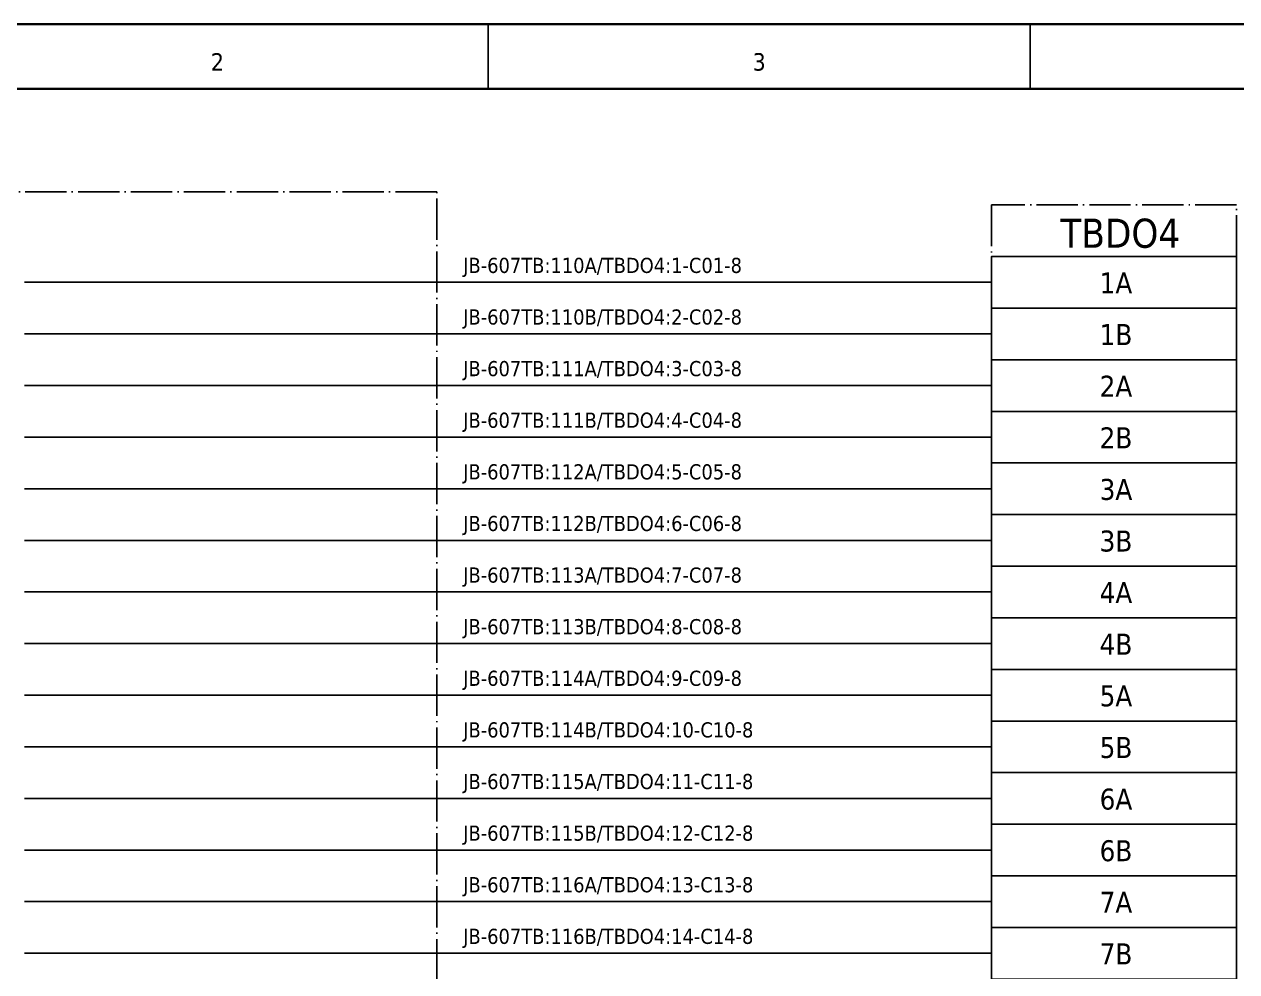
# Model space of a CAD drawing. Header units: millimetres. Extents: x 0 to 1792788, y -13 to 262234.
# Drawn here: x 90 to 184, y 223.6 to 297 of the extents above; entities that cross this region are included whole.
import ezdxf
from ezdxf.enums import TextEntityAlignment as Align

# ---------------------------------------------------------------- set-up
doc = ezdxf.new("R2010")
doc.units = ezdxf.units.MM
doc.linetypes.add('EPL_DASHDOT', pattern=[1, 0.8, -0.1, 0, -0.1])
for name, color, linetype, lineweight in [('EPLAN108', 5, 'Continuous', 35), ('EPLAN201', 7, 'Continuous', 35), ('EPLAN300', 5, 'Continuous', 25), ('EPLAN307', 134, 'EPL_DASHDOT', 25), ('EPLAN311', 7, 'Continuous', 25), ('EPLAN400', 5, 'Continuous', 35), ('EPLAN405', 7, 'Continuous', 25), ('EPLAN421', 5, 'Continuous', 35), ('EPLAN433', 251, 'Continuous', 35), ('EPLAN451', 7, 'Continuous', 35), ('EPLAN452', 7, 'Continuous', 35), ('EPLAN453', 7, 'Continuous', 35), ('EPLAN500', 7, 'Continuous', 35), ('EPLAN501', 7, 'Continuous', 35), ('EPLAN502', 7, 'Continuous', 35), ('EPLAN503', 7, 'Continuous', 35), ('EPLAN504', 7, 'Continuous', 35)]:
    doc.layers.add(name, color=color, linetype=linetype, lineweight=lineweight)
doc.styles.add('Tahoma', font='')
doc.styles.get('Tahoma').set_extended_font_data('Tahoma')

# ---------------------------------------------------------------- blocks, each defined once
blk = doc.blocks.new('EPLFRAME')
at = {"layer": 'EPLAN201', "linetype": 'Continuous', "lineweight": 25, "ltscale": 4}
for p, q in [((126, 297), (126, 292)), ((168, 297), (168, 292))]:
    blk.add_line(p, q, dxfattribs=at)
at = {"layer": 'EPLAN201', "linetype": 'Continuous', "lineweight": 35, "ltscale": 4}
blk.add_line((0, 292), (420, 292), dxfattribs=at)
blk.add_lwpolyline([(0, 0), (420, 0), (420, 297), (0, 297)], close=True, dxfattribs=at)
at = {"layer": 'EPLAN451', "color": 7, "style": 'Tahoma'}
for tag, p, height in [('14_10014', (101, 12), 2.257), ('14_10015', (185, 12), 2.257), ('14_10011', (101, 5), 2.257), ('14_10013', (332, 5), 1.625), ('14_10151', (73, 1), 1.625), ('14_10300', (415, 1), 1.625)]:
    blk.add_attdef(tag, p, '', height=height, dxfattribs=at)
blk.add_attdef('4_25020', text='', height=1.625, dxfattribs=at).set_placement((413, 1), align=Align.RIGHT)
at = {"layer": 'EPLAN452', "color": 7, "style": 'Tahoma'}
for tag, p, height in [('4_11041', (1, 17), 2.257), ('4_11071[1]', (1, 13), 1.625), ('4_11074[1]', (21, 13), 1.625), ('4_11070[1]', (41, 13), 1.625), ('4_11024', (73, 13), 1.625), ('4_11011', (231, 12), 2.257), ('4_11030', (301, 12), 2.257), ('4_20132_1001', (374, 13), 1.625), ('4_11071[2]', (1, 9), 1.625), ('4_11074[2]', (21, 9), 1.625), ('4_11070[2]', (41, 9), 1.625), ('4_11022', (73, 9), 1.625), ('4_20134_1001', (374, 9), 1.625), ('4_11071[3]', (1, 5), 1.625), ('4_11074[3]', (21, 5), 1.625), ('4_11070[3]', (41, 5), 1.625), ('4_11080', (73, 5), 1.625), ('4_11059', (301, 5), 1.625)]:
    blk.add_attdef(tag, p, '', height=height, dxfattribs=at)
for tag, height, p in [('4_11040', 2.257, (419, 17)), ('4_11000', 1.625, (419, 5)), ('4_11085', 1.625, (141, 1)), ('4_11086', 1.625, (183, 1))]:
    blk.add_attdef(tag, text='', height=height, dxfattribs=at).set_placement(p, align=Align.RIGHT)
at = {"layer": 'EPLAN453', "color": 7, "style": 'Tahoma'}
for tag, p in [('53_19005_1', (21, 293)), ('53_19005', (63, 293)), ('53_19005_8', (105, 293)), ('53_19005_6', (147, 293)), ('53_19005_7', (189, 293)), ('53_19005_9', (231, 293)), ('53_19005_3', (273, 293)), ('53_19005_2', (315, 293)), ('53_19005_4', (357, 293)), ('53_19005_5', (399, 293))]:
    blk.add_attdef(tag, text='', height=1.355, dxfattribs=at).set_placement(p, align=Align.BOTTOM_CENTER)
blk = doc.blocks.new('EPLSYM_LibrarySPECIAL_en_US_Symbol427_Variant5_Placement1')
at = {"layer": 'EPLAN421', "color": 5, "style": 'Tahoma'}
for tag, p in [('17_20029[1]', (-0.9525, 3.335)), ('17_20029[2]', (20.0025, 3.335))]:
    blk.add_attdef(tag, text='', height=1.1739, dxfattribs=at).set_placement(p, align=Align.BOTTOM_RIGHT)
at = {"layer": 'EPLAN433', "color": 251, "style": 'Tahoma'}
blk.add_attdef('17_20406_1', text='', height=1.6254, dxfattribs=at).set_placement((0.9525, 1.5875), align=Align.BOTTOM_RIGHT)
blk.add_attdef('17_20406', text='', height=1.6254, dxfattribs=at).set_placement((0.9525, 1.5875), align=Align.BOTTOM_LEFT)
blk = doc.blocks.new('EPLSYM_LibrarySPECIAL_en_US_Symbol427_Variant5_Placement1_1')
at = {"layer": 'EPLAN421', "color": 5, "style": 'Tahoma'}
for tag, p in [('17_20029[1]', (-0.9525, 3.335)), ('17_20029[2]', (20.0025, 3.335))]:
    blk.add_attdef(tag, text='', height=1.1739, dxfattribs=at).set_placement(p, align=Align.BOTTOM_RIGHT)
at = {"layer": 'EPLAN433', "color": 251, "style": 'Tahoma'}
blk.add_attdef('17_20406_1', text='', height=1.6254, dxfattribs=at).set_placement((0.9525, 1.5875), align=Align.BOTTOM_RIGHT)
blk.add_attdef('17_20406', text='', height=1.6254, dxfattribs=at).set_placement((0.9525, 1.5875), align=Align.BOTTOM_LEFT)
blk = doc.blocks.new('EPLSYM_LibrarySPECIAL_en_US_Symbol427_Variant5_Placement1_2')
at = {"layer": 'EPLAN421', "color": 5, "style": 'Tahoma'}
for tag, p in [('17_20029[1]', (-0.9525, 3.335)), ('17_20029[2]', (20.0025, 3.335))]:
    blk.add_attdef(tag, text='', height=1.1739, dxfattribs=at).set_placement(p, align=Align.BOTTOM_RIGHT)
at = {"layer": 'EPLAN433', "color": 251, "style": 'Tahoma'}
blk.add_attdef('17_20406_1', text='', height=1.6254, dxfattribs=at).set_placement((0.9525, 1.5875), align=Align.BOTTOM_RIGHT)
blk.add_attdef('17_20406', text='', height=1.6254, dxfattribs=at).set_placement((0.9525, 1.5875), align=Align.BOTTOM_LEFT)
blk = doc.blocks.new('EPLSYM_LibrarySPECIAL_en_US_Symbol427_Variant5_Placement1_3')
at = {"layer": 'EPLAN421', "color": 5, "style": 'Tahoma'}
for tag, p in [('17_20029[1]', (-0.9525, 3.335)), ('17_20029[2]', (20.0025, 3.335))]:
    blk.add_attdef(tag, text='', height=1.1739, dxfattribs=at).set_placement(p, align=Align.BOTTOM_RIGHT)
at = {"layer": 'EPLAN433', "color": 251, "style": 'Tahoma'}
blk.add_attdef('17_20406_1', text='', height=1.6254, dxfattribs=at).set_placement((0.9525, 1.5875), align=Align.BOTTOM_RIGHT)
blk.add_attdef('17_20406', text='', height=1.6254, dxfattribs=at).set_placement((0.9525, 1.5875), align=Align.BOTTOM_LEFT)
blk = doc.blocks.new('EPLSYM_LibrarySPECIAL_en_US_Symbol427_Variant5_Placement1_4')
at = {"layer": 'EPLAN421', "color": 5, "style": 'Tahoma'}
for tag, p in [('17_20029[1]', (-0.9525, 3.335)), ('17_20029[2]', (20.0025, 3.335))]:
    blk.add_attdef(tag, text='', height=1.1739, dxfattribs=at).set_placement(p, align=Align.BOTTOM_RIGHT)
at = {"layer": 'EPLAN433', "color": 251, "style": 'Tahoma'}
blk.add_attdef('17_20406_1', text='', height=1.6254, dxfattribs=at).set_placement((0.9525, 1.5875), align=Align.BOTTOM_RIGHT)
blk.add_attdef('17_20406', text='', height=1.6254, dxfattribs=at).set_placement((0.9525, 1.5875), align=Align.BOTTOM_LEFT)
blk = doc.blocks.new('EPLSYM_LibrarySPECIAL_en_US_Symbol427_Variant5_Placement1_5')
at = {"layer": 'EPLAN421', "color": 5, "style": 'Tahoma'}
for tag, p in [('17_20029[1]', (-0.9525, 3.335)), ('17_20029[2]', (20.0025, 3.335))]:
    blk.add_attdef(tag, text='', height=1.1739, dxfattribs=at).set_placement(p, align=Align.BOTTOM_RIGHT)
at = {"layer": 'EPLAN433', "color": 251, "style": 'Tahoma'}
blk.add_attdef('17_20406_1', text='', height=1.6254, dxfattribs=at).set_placement((0.9525, 1.5875), align=Align.BOTTOM_RIGHT)
blk.add_attdef('17_20406', text='', height=1.6254, dxfattribs=at).set_placement((0.9525, 1.5875), align=Align.BOTTOM_LEFT)
blk = doc.blocks.new('EPLSYM_LibrarySPECIAL_en_US_Symbol427_Variant5_Placement1_6')
at = {"layer": 'EPLAN421', "color": 5, "style": 'Tahoma'}
for tag, p in [('17_20029[1]', (-0.9525, 3.335)), ('17_20029[2]', (20.0025, 3.335))]:
    blk.add_attdef(tag, text='', height=1.1739, dxfattribs=at).set_placement(p, align=Align.BOTTOM_RIGHT)
at = {"layer": 'EPLAN433', "color": 251, "style": 'Tahoma'}
blk.add_attdef('17_20406_1', text='', height=1.6254, dxfattribs=at).set_placement((0.9525, 1.5875), align=Align.BOTTOM_RIGHT)
blk.add_attdef('17_20406', text='', height=1.6254, dxfattribs=at).set_placement((0.9525, 1.5875), align=Align.BOTTOM_LEFT)
blk = doc.blocks.new('EPLSYM_LibrarySPECIAL_en_US_Symbol427_Variant5_Placement1_7')
at = {"layer": 'EPLAN421', "color": 5, "style": 'Tahoma'}
for tag, p in [('17_20029[1]', (-0.9525, 3.335)), ('17_20029[2]', (20.0025, 3.335))]:
    blk.add_attdef(tag, text='', height=1.1739, dxfattribs=at).set_placement(p, align=Align.BOTTOM_RIGHT)
at = {"layer": 'EPLAN433', "color": 251, "style": 'Tahoma'}
blk.add_attdef('17_20406_1', text='', height=1.6254, dxfattribs=at).set_placement((0.9525, 1.5875), align=Align.BOTTOM_RIGHT)
blk.add_attdef('17_20406', text='', height=1.6254, dxfattribs=at).set_placement((0.9525, 1.5875), align=Align.BOTTOM_LEFT)
blk = doc.blocks.new('EPLSYM_LibrarySPECIAL_en_US_Symbol427_Variant5_Placement1_8')
at = {"layer": 'EPLAN421', "color": 5, "style": 'Tahoma'}
for tag, p in [('17_20029[1]', (-0.9525, 3.335)), ('17_20029[2]', (20.0025, 3.335))]:
    blk.add_attdef(tag, text='', height=1.1739, dxfattribs=at).set_placement(p, align=Align.BOTTOM_RIGHT)
at = {"layer": 'EPLAN433', "color": 251, "style": 'Tahoma'}
blk.add_attdef('17_20406_1', text='', height=1.6254, dxfattribs=at).set_placement((0.9525, 1.5875), align=Align.BOTTOM_RIGHT)
blk.add_attdef('17_20406', text='', height=1.6254, dxfattribs=at).set_placement((0.9525, 1.5875), align=Align.BOTTOM_LEFT)
blk = doc.blocks.new('EPLSYM_LibrarySPECIAL_en_US_Symbol427_Variant5_Placement1_9')
at = {"layer": 'EPLAN421', "color": 5, "style": 'Tahoma'}
for tag, p in [('17_20029[1]', (-0.9525, 3.335)), ('17_20029[2]', (20.0025, 3.335))]:
    blk.add_attdef(tag, text='', height=1.1739, dxfattribs=at).set_placement(p, align=Align.BOTTOM_RIGHT)
at = {"layer": 'EPLAN433', "color": 251, "style": 'Tahoma'}
blk.add_attdef('17_20406_1', text='', height=1.6254, dxfattribs=at).set_placement((0.9525, 1.5875), align=Align.BOTTOM_RIGHT)
blk.add_attdef('17_20406', text='', height=1.6254, dxfattribs=at).set_placement((0.9525, 1.5875), align=Align.BOTTOM_LEFT)
blk = doc.blocks.new('EPLSYM_LibrarySPECIAL_en_US_Symbol427_Variant5_Placement1_10')
at = {"layer": 'EPLAN421', "color": 5, "style": 'Tahoma'}
for tag, p in [('17_20029[1]', (-0.9525, 3.335)), ('17_20029[2]', (20.0025, 3.335))]:
    blk.add_attdef(tag, text='', height=1.1739, dxfattribs=at).set_placement(p, align=Align.BOTTOM_RIGHT)
at = {"layer": 'EPLAN433', "color": 251, "style": 'Tahoma'}
blk.add_attdef('17_20406_1', text='', height=1.6254, dxfattribs=at).set_placement((0.9525, 1.5875), align=Align.BOTTOM_RIGHT)
blk.add_attdef('17_20406', text='', height=1.6254, dxfattribs=at).set_placement((0.9525, 1.5875), align=Align.BOTTOM_LEFT)
blk = doc.blocks.new('EPLSYM_LibrarySPECIAL_en_US_Symbol427_Variant5_Placement1_11')
at = {"layer": 'EPLAN421', "color": 5, "style": 'Tahoma'}
for tag, p in [('17_20029[1]', (-0.9525, 3.335)), ('17_20029[2]', (20.0025, 3.335))]:
    blk.add_attdef(tag, text='', height=1.1739, dxfattribs=at).set_placement(p, align=Align.BOTTOM_RIGHT)
at = {"layer": 'EPLAN433', "color": 251, "style": 'Tahoma'}
blk.add_attdef('17_20406_1', text='', height=1.6254, dxfattribs=at).set_placement((0.9525, 1.5875), align=Align.BOTTOM_RIGHT)
blk.add_attdef('17_20406', text='', height=1.6254, dxfattribs=at).set_placement((0.9525, 1.5875), align=Align.BOTTOM_LEFT)
blk = doc.blocks.new('EPLSYM_LibrarySPECIAL_en_US_Symbol427_Variant5_Placement1_12')
at = {"layer": 'EPLAN421', "color": 5, "style": 'Tahoma'}
for tag, p in [('17_20029[1]', (-0.9525, 3.335)), ('17_20029[2]', (20.0025, 3.335))]:
    blk.add_attdef(tag, text='', height=1.1739, dxfattribs=at).set_placement(p, align=Align.BOTTOM_RIGHT)
at = {"layer": 'EPLAN433', "color": 251, "style": 'Tahoma'}
blk.add_attdef('17_20406_1', text='', height=1.6254, dxfattribs=at).set_placement((0.9525, 1.5875), align=Align.BOTTOM_RIGHT)
blk.add_attdef('17_20406', text='', height=1.6254, dxfattribs=at).set_placement((0.9525, 1.5875), align=Align.BOTTOM_LEFT)
blk = doc.blocks.new('EPLSYM_LibrarySPECIAL_en_US_Symbol427_Variant5_Placement1_13')
at = {"layer": 'EPLAN421', "color": 5, "style": 'Tahoma'}
for tag, p in [('17_20029[1]', (-0.9525, 3.335)), ('17_20029[2]', (20.0025, 3.335))]:
    blk.add_attdef(tag, text='', height=1.1739, dxfattribs=at).set_placement(p, align=Align.BOTTOM_RIGHT)
at = {"layer": 'EPLAN433', "color": 251, "style": 'Tahoma'}
blk.add_attdef('17_20406_1', text='', height=1.6254, dxfattribs=at).set_placement((0.9525, 1.5875), align=Align.BOTTOM_RIGHT)
blk.add_attdef('17_20406', text='', height=1.6254, dxfattribs=at).set_placement((0.9525, 1.5875), align=Align.BOTTOM_LEFT)
blk = doc.blocks.new('EPLSYM_LibrarySPECIAL_Symbol308_Variant0_Placement0')
at = {"layer": 'EPLAN405', "color": 7, "style": 'Tahoma'}
for tag, p in [('17_31011', (1.5, 6.35)), ('17_31002', (1.5, 0.5))]:
    blk.add_attdef(tag, text='', height=1.174, dxfattribs=at).set_placement(p, align=Align.BOTTOM_LEFT)
for tag, p in [('17_31004', (1.5, 4.4)), ('17_31003', (1.5, 2.45))]:
    blk.add_attdef(tag, p, '', height=1.174, dxfattribs=at)
blk = doc.blocks.new('EPLSYM_LibrarySPECIAL_Symbol2_Variant0_Placement1_64')
at = {"layer": 'EPLAN307', "lineweight": 25, "ltscale": 4}
blk.add_lwpolyline([(0, -262), (119, -262), (119, 0), (0, 0)], close=True, dxfattribs=at)
at = {"layer": 'EPLAN400', "color": 5, "style": 'Tahoma'}
blk.add_attdef('88_20010', text='', height=2.2575, dxfattribs=at).set_placement((-1.5, -0.9515), align=Align.TOP_RIGHT)
at = {"layer": 'EPLAN500', "color": 7, "style": 'Tahoma'}
blk.add_attdef('88_20027', text='', height=1.6254, dxfattribs=at).set_placement((-1.5, -4.57508), align=Align.TOP_RIGHT)
at = {"layer": 'EPLAN501', "color": 7, "style": 'Tahoma'}
blk.add_attdef('88_20011', text='', height=1.6254, dxfattribs=at).set_placement((-1.5, -9.97508), align=Align.TOP_RIGHT)
at = {"layer": 'EPLAN502', "color": 7, "style": 'Tahoma'}
blk.add_attdef('88_20025', text='', height=1.6254, dxfattribs=at).set_placement((-1.5, -12.67508), align=Align.TOP_RIGHT)
at = {"layer": 'EPLAN503', "color": 7, "style": 'Tahoma'}
blk.add_attdef('88_20024', text='', height=1.6254, dxfattribs=at).set_placement((-1.5, -15.37508), align=Align.TOP_RIGHT)
at = {"layer": 'EPLAN504', "color": 7, "style": 'Tahoma'}
blk.add_attdef('88_20901[1]', text='', height=1.6254, dxfattribs=at).set_placement((-1.5, -7.27508), align=Align.TOP_RIGHT)

msp = doc.modelspace()

# ---------------------------------------------------------------- linework, layer by layer
at = {"layer": 'EPLAN300', "lineweight": 25, "ltscale": 4}
for points in [[(165, 275), (184, 275), (184, 279), (165, 279)], [(165, 271), (184, 271), (184, 275), (165, 275)], [(165, 267), (184, 267), (184, 271), (165, 271)], [(165, 263), (184, 263), (184, 267), (165, 267)], [(165, 259), (184, 259), (184, 263), (165, 263)], [(165, 255), (184, 255), (184, 259), (165, 259)], [(165, 251), (184, 251), (184, 255), (165, 255)], [(165, 247), (184, 247), (184, 251), (165, 251)], [(165, 243), (184, 243), (184, 247), (165, 247)], [(165, 239), (184, 239), (184, 243), (165, 243)], [(165, 235), (184, 235), (184, 239), (165, 239)], [(165, 231), (184, 231), (184, 235), (165, 235)], [(165, 227), (184, 227), (184, 231), (165, 231)], [(165, 223), (184, 223), (184, 227), (165, 227)]]:
    msp.add_lwpolyline(points, close=True, dxfattribs=at)
at = {"layer": 'EPLAN307', "lineweight": 25, "ltscale": 4}
msp.add_lwpolyline([(165, 279), (184, 279), (184, 283), (165, 283)], close=True, dxfattribs=at)
at = {"layer": 'EPLAN311', "color": 7, "ltscale": 4}
for p, q in [((165, 277), (90.05, 277)), ((165, 273), (90.05, 273)), ((165, 269), (90.05, 269)), ((165, 265), (90.05, 265)), ((165, 261), (90.05, 261)), ((165, 257), (90.05, 257)), ((165, 253), (90.05, 253)), ((165, 249), (90.05, 249)), ((165, 245), (90.05, 245)), ((165, 241), (90.05, 241)), ((165, 237), (90.05, 237)), ((165, 233), (90.05, 233)), ((165, 229), (90.05, 229)), ((165, 225), (90.05, 225))]:
    msp.add_line(p, q, dxfattribs=at)

# ---------------------------------------------------------------- block references
ref = msp.add_blockref('EPLFRAME', (0, 0))
ref.add_attrib('53_19005_6', '3', dxfattribs={"layer": 'EPLAN453', "color": 7, "height": 1.355, "style": 'Tahoma'}).set_placement((147, 293), align=Align.BOTTOM_CENTER)
ref.add_attrib('53_19005_8', '2', dxfattribs={"layer": 'EPLAN453', "color": 7, "height": 1.355, "style": 'Tahoma'}).set_placement((105, 293), align=Align.BOTTOM_CENTER)
msp.add_blockref('EPLSYM_LibrarySPECIAL_Symbol2_Variant0_Placement1_64', (3, 284))
ref = msp.add_blockref('EPLSYM_LibrarySPECIAL_Symbol308_Variant0_Placement0', (124, 277))
ref.add_attrib('17_31011', 'JB-607TB:110A/TBDO4:1-C01-8', dxfattribs={"layer": 'EPLAN405', "color": 7, "height": 1.1739, "style": 'Tahoma'}).set_placement((124.055, 277.374), align=Align.BOTTOM_LEFT)
ref = msp.add_blockref('EPLSYM_LibrarySPECIAL_en_US_Symbol427_Variant5_Placement1', (165, 277))
ref.add_attrib('17_20011', '1A', dxfattribs={"layer": 'EPLAN501', "color": 7, "height": 1.6254, "style": 'Tahoma'}).set_placement((174.661, 275.65), align=Align.BOTTOM_CENTER)
ref = msp.add_blockref('EPLSYM_LibrarySPECIAL_Symbol308_Variant0_Placement0', (124, 273))
ref.add_attrib('17_31011', 'JB-607TB:110B/TBDO4:2-C02-8', dxfattribs={"layer": 'EPLAN405', "color": 7, "height": 1.1739, "style": 'Tahoma'}).set_placement((124.055, 273.374), align=Align.BOTTOM_LEFT)
ref = msp.add_blockref('EPLSYM_LibrarySPECIAL_en_US_Symbol427_Variant5_Placement1_1', (165, 273))
ref.add_attrib('17_20011', '1B', dxfattribs={"layer": 'EPLAN501', "color": 7, "height": 1.6254, "style": 'Tahoma'}).set_placement((174.661, 271.65), align=Align.BOTTOM_CENTER)
ref = msp.add_blockref('EPLSYM_LibrarySPECIAL_Symbol308_Variant0_Placement0', (124, 269))
ref.add_attrib('17_31011', 'JB-607TB:111A/TBDO4:3-C03-8', dxfattribs={"layer": 'EPLAN405', "color": 7, "height": 1.1739, "style": 'Tahoma'}).set_placement((124.055, 269.374), align=Align.BOTTOM_LEFT)
ref = msp.add_blockref('EPLSYM_LibrarySPECIAL_en_US_Symbol427_Variant5_Placement1_2', (165, 269))
ref.add_attrib('17_20011', '2A', dxfattribs={"layer": 'EPLAN501', "color": 7, "height": 1.6254, "style": 'Tahoma'}).set_placement((174.661, 267.65), align=Align.BOTTOM_CENTER)
ref = msp.add_blockref('EPLSYM_LibrarySPECIAL_Symbol308_Variant0_Placement0', (124, 265))
ref.add_attrib('17_31011', 'JB-607TB:111B/TBDO4:4-C04-8', dxfattribs={"layer": 'EPLAN405', "color": 7, "height": 1.1739, "style": 'Tahoma'}).set_placement((124.055, 265.374), align=Align.BOTTOM_LEFT)
ref = msp.add_blockref('EPLSYM_LibrarySPECIAL_en_US_Symbol427_Variant5_Placement1_3', (165, 265))
ref.add_attrib('17_20011', '2B', dxfattribs={"layer": 'EPLAN501', "color": 7, "height": 1.6254, "style": 'Tahoma'}).set_placement((174.661, 263.65), align=Align.BOTTOM_CENTER)
ref = msp.add_blockref('EPLSYM_LibrarySPECIAL_Symbol308_Variant0_Placement0', (124, 261))
ref.add_attrib('17_31011', 'JB-607TB:112A/TBDO4:5-C05-8', dxfattribs={"layer": 'EPLAN405', "color": 7, "height": 1.1739, "style": 'Tahoma'}).set_placement((124.055, 261.374), align=Align.BOTTOM_LEFT)
ref = msp.add_blockref('EPLSYM_LibrarySPECIAL_en_US_Symbol427_Variant5_Placement1_4', (165, 261))
ref.add_attrib('17_20011', '3A', dxfattribs={"layer": 'EPLAN501', "color": 7, "height": 1.6254, "style": 'Tahoma'}).set_placement((174.661, 259.65), align=Align.BOTTOM_CENTER)
ref = msp.add_blockref('EPLSYM_LibrarySPECIAL_Symbol308_Variant0_Placement0', (124, 257))
ref.add_attrib('17_31011', 'JB-607TB:112B/TBDO4:6-C06-8', dxfattribs={"layer": 'EPLAN405', "color": 7, "height": 1.1739, "style": 'Tahoma'}).set_placement((124.055, 257.374), align=Align.BOTTOM_LEFT)
ref = msp.add_blockref('EPLSYM_LibrarySPECIAL_en_US_Symbol427_Variant5_Placement1_5', (165, 257))
ref.add_attrib('17_20011', '3B', dxfattribs={"layer": 'EPLAN501', "color": 7, "height": 1.6254, "style": 'Tahoma'}).set_placement((174.661, 255.65), align=Align.BOTTOM_CENTER)
ref = msp.add_blockref('EPLSYM_LibrarySPECIAL_Symbol308_Variant0_Placement0', (124, 253))
ref.add_attrib('17_31011', 'JB-607TB:113A/TBDO4:7-C07-8', dxfattribs={"layer": 'EPLAN405', "color": 7, "height": 1.1739, "style": 'Tahoma'}).set_placement((124.055, 253.374), align=Align.BOTTOM_LEFT)
ref = msp.add_blockref('EPLSYM_LibrarySPECIAL_en_US_Symbol427_Variant5_Placement1_6', (165, 253))
ref.add_attrib('17_20011', '4A', dxfattribs={"layer": 'EPLAN501', "color": 7, "height": 1.6254, "style": 'Tahoma'}).set_placement((174.661, 251.65), align=Align.BOTTOM_CENTER)
ref = msp.add_blockref('EPLSYM_LibrarySPECIAL_Symbol308_Variant0_Placement0', (124, 249))
ref.add_attrib('17_31011', 'JB-607TB:113B/TBDO4:8-C08-8', dxfattribs={"layer": 'EPLAN405', "color": 7, "height": 1.1739, "style": 'Tahoma'}).set_placement((124.055, 249.374), align=Align.BOTTOM_LEFT)
ref = msp.add_blockref('EPLSYM_LibrarySPECIAL_en_US_Symbol427_Variant5_Placement1_7', (165, 249))
ref.add_attrib('17_20011', '4B', dxfattribs={"layer": 'EPLAN501', "color": 7, "height": 1.6254, "style": 'Tahoma'}).set_placement((174.661, 247.65), align=Align.BOTTOM_CENTER)
ref = msp.add_blockref('EPLSYM_LibrarySPECIAL_Symbol308_Variant0_Placement0', (124, 245))
ref.add_attrib('17_31011', 'JB-607TB:114A/TBDO4:9-C09-8', dxfattribs={"layer": 'EPLAN405', "color": 7, "height": 1.1739, "style": 'Tahoma'}).set_placement((124.055, 245.374), align=Align.BOTTOM_LEFT)
ref = msp.add_blockref('EPLSYM_LibrarySPECIAL_en_US_Symbol427_Variant5_Placement1_8', (165, 245))
ref.add_attrib('17_20011', '5A', dxfattribs={"layer": 'EPLAN501', "color": 7, "height": 1.6254, "style": 'Tahoma'}).set_placement((174.661, 243.65), align=Align.BOTTOM_CENTER)
ref = msp.add_blockref('EPLSYM_LibrarySPECIAL_Symbol308_Variant0_Placement0', (124, 241))
ref.add_attrib('17_31011', 'JB-607TB:114B/TBDO4:10-C10-8', dxfattribs={"layer": 'EPLAN405', "color": 7, "height": 1.1739, "style": 'Tahoma'}).set_placement((124.055, 241.374), align=Align.BOTTOM_LEFT)
ref = msp.add_blockref('EPLSYM_LibrarySPECIAL_en_US_Symbol427_Variant5_Placement1_9', (165, 241))
ref.add_attrib('17_20011', '5B', dxfattribs={"layer": 'EPLAN501', "color": 7, "height": 1.6254, "style": 'Tahoma'}).set_placement((174.661, 239.65), align=Align.BOTTOM_CENTER)
ref = msp.add_blockref('EPLSYM_LibrarySPECIAL_Symbol308_Variant0_Placement0', (124, 237))
ref.add_attrib('17_31011', 'JB-607TB:115A/TBDO4:11-C11-8', dxfattribs={"layer": 'EPLAN405', "color": 7, "height": 1.1739, "style": 'Tahoma'}).set_placement((124.055, 237.374), align=Align.BOTTOM_LEFT)
ref = msp.add_blockref('EPLSYM_LibrarySPECIAL_en_US_Symbol427_Variant5_Placement1_10', (165, 237))
ref.add_attrib('17_20011', '6A', dxfattribs={"layer": 'EPLAN501', "color": 7, "height": 1.6254, "style": 'Tahoma'}).set_placement((174.661, 235.65), align=Align.BOTTOM_CENTER)
ref = msp.add_blockref('EPLSYM_LibrarySPECIAL_Symbol308_Variant0_Placement0', (124, 233))
ref.add_attrib('17_31011', 'JB-607TB:115B/TBDO4:12-C12-8', dxfattribs={"layer": 'EPLAN405', "color": 7, "height": 1.1739, "style": 'Tahoma'}).set_placement((124.055, 233.374), align=Align.BOTTOM_LEFT)
ref = msp.add_blockref('EPLSYM_LibrarySPECIAL_en_US_Symbol427_Variant5_Placement1_11', (165, 233))
ref.add_attrib('17_20011', '6B', dxfattribs={"layer": 'EPLAN501', "color": 7, "height": 1.6254, "style": 'Tahoma'}).set_placement((174.661, 231.65), align=Align.BOTTOM_CENTER)
ref = msp.add_blockref('EPLSYM_LibrarySPECIAL_Symbol308_Variant0_Placement0', (124, 229))
ref.add_attrib('17_31011', 'JB-607TB:116A/TBDO4:13-C13-8', dxfattribs={"layer": 'EPLAN405', "color": 7, "height": 1.1739, "style": 'Tahoma'}).set_placement((124.055, 229.374), align=Align.BOTTOM_LEFT)
ref = msp.add_blockref('EPLSYM_LibrarySPECIAL_en_US_Symbol427_Variant5_Placement1_12', (165, 229))
ref.add_attrib('17_20011', '7A', dxfattribs={"layer": 'EPLAN501', "color": 7, "height": 1.6254, "style": 'Tahoma'}).set_placement((174.661, 227.65), align=Align.BOTTOM_CENTER)
ref = msp.add_blockref('EPLSYM_LibrarySPECIAL_Symbol308_Variant0_Placement0', (124, 225))
ref.add_attrib('17_31011', 'JB-607TB:116B/TBDO4:14-C14-8', dxfattribs={"layer": 'EPLAN405', "color": 7, "height": 1.1739, "style": 'Tahoma'}).set_placement((124.055, 225.374), align=Align.BOTTOM_LEFT)
ref = msp.add_blockref('EPLSYM_LibrarySPECIAL_en_US_Symbol427_Variant5_Placement1_13', (165, 225))
ref.add_attrib('17_20011', '7B', dxfattribs={"layer": 'EPLAN501', "color": 7, "height": 1.6254, "style": 'Tahoma'}).set_placement((174.661, 223.65), align=Align.BOTTOM_CENTER)

# ---------------------------------------------------------------- texts
at = {"layer": 'EPLAN108', "color": 5, "style": 'Tahoma'}
msp.add_text('TBDO4', height=2.2575, dxfattribs=at).set_placement((175, 279), align=Align.BOTTOM_CENTER)

doc.saveas('drawing.dxf')
